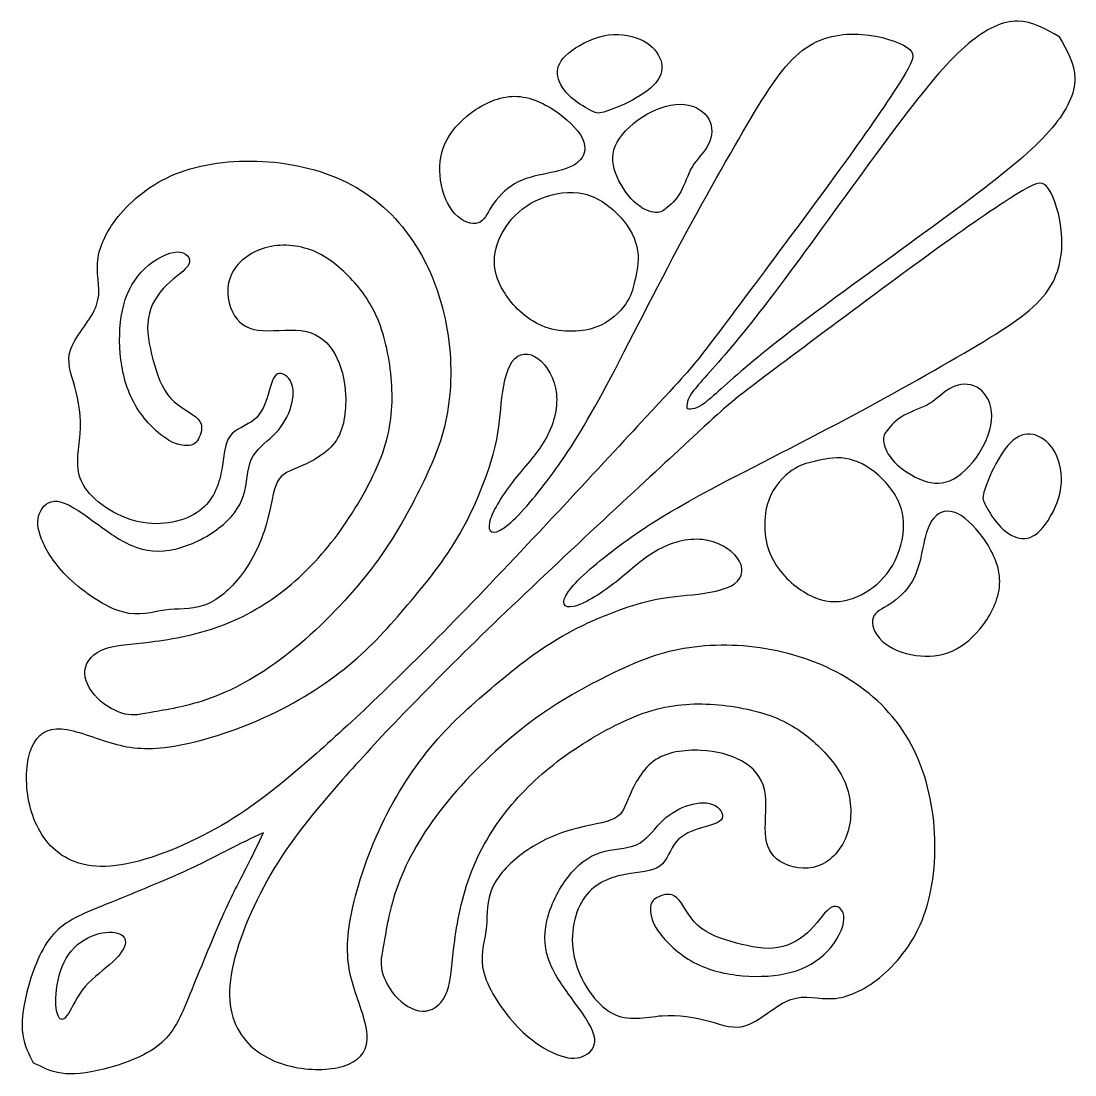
# Model space of a CAD drawing. Header units: millimetres. Extents: x 183 to 445, y 12 to 405.
# Drawn here: x 413.84 to 444.88, y 242.11 to 273.16 of the extents above; entities that cross this region are included whole.
import ezdxf

# ---------------------------------------------------------------- set-up
doc = ezdxf.new("R2010")
doc.units = ezdxf.units.MM
doc.layers.add('Default', color=7, linetype='Continuous')
doc.layers.add('DV1_Layer_1', color=7, linetype='Continuous')

# ---------------------------------------------------------------- blocks, each defined once
blk = doc.blocks.new('SE')
at = {"layer": 'DV1_Layer_1', "color": 7, "linetype": 'Continuous'}
for points, knots in [([(444.417, 272.694), (444.022, 272.92), (443.628, 273.146), (443.191, 273.151), (442.753, 273.156), (442.272, 272.939), (441.738, 272.489), (441.202, 272.038), (440.614, 271.353), (439.808, 270.295), (439.003, 269.237), (437.981, 267.807), (437.098, 266.599), (436.214, 265.391), (435.469, 264.405), (434.88, 263.696), (434.291, 262.987), (433.858, 262.554), (433.647, 262.273), (433.435, 261.992), (433.445, 261.862), (433.454, 261.732)], [0, 0, 0, 0, 0.125, 0.125, 0.125, 0.25, 0.25, 0.25, 0.375, 0.375, 0.375, 0.5, 0.5, 0.5, 0.625, 0.625, 0.625, 0.75, 0.75, 0.75, 1, 1, 1, 1]), ([(433.941, 263.402), (434.354, 263.936), (435.062, 264.886), (435.872, 265.974), (436.683, 267.061), (437.596, 268.288), (438.324, 269.303), (439.051, 270.319), (439.592, 271.125), (439.874, 271.599), (440.157, 272.074), (440.181, 272.218), (439.934, 272.38), (439.688, 272.543), (439.171, 272.723), (438.029, 272.807), (437.404, 272.711), (436.857, 272.296), (436.31, 271.882), (435.841, 271.149), (435.216, 270.091), (434.592, 269.033), (433.81, 267.651), (433.029, 266.172), (432.247, 264.694), (431.466, 263.119), (430.853, 262.001), (430.24, 260.883), (429.795, 260.222), (429.333, 259.615), (428.87, 259.008), (428.389, 258.455), (428.065, 258.227), (427.74, 257.998), (427.572, 258.095), (427.632, 258.383), (427.692, 258.672), (427.98, 259.152), (428.311, 259.579), (428.641, 260.006), (429.014, 260.378), (429.267, 260.811), (429.519, 261.244), (429.651, 261.737), (429.603, 262.182), (429.555, 262.626), (429.327, 263.023), (429.062, 263.215), (428.798, 263.407), (428.197, 263.383), (428.029, 262.35), (427.98, 261.893), (427.932, 261.436), (427.92, 261.039), (427.74, 260.39), (427.56, 259.741), (427.211, 258.84), (426.76, 258.052), (426.31, 257.265), (425.757, 256.592), (425.222, 255.961), (424.687, 255.33), (424.17, 254.741), (423.485, 254.176), (422.8, 253.611), (421.946, 253.07), (421.021, 252.649), (420.095, 252.229), (419.097, 251.928), (418.346, 251.802), (417.595, 251.676), (417.09, 251.724), (416.555, 251.874), (416.02, 252.024), (415.455, 252.277), (415.029, 252.307), (414.602, 252.337), (414.313, 252.145), (414.151, 251.766), (413.989, 251.387), (413.953, 250.822), (414.049, 250.269), (414.145, 249.717), (414.374, 249.176), (415.191, 248.406), (415.78, 248.178), (416.627, 248.28), (417.475, 248.382), (418.581, 248.815), (419.56, 249.362), (420.54, 249.909), (421.393, 250.57), (422.535, 251.58), (423.677, 252.589), (425.108, 253.948), (426.948, 255.848), (428.788, 257.748), (431.037, 260.19), (432.222, 261.47), (433.407, 262.75), (433.527, 262.869), (433.941, 263.402)], [0, 0, 0, 0, 0.027778, 0.027778, 0.027778, 0.055556, 0.055556, 0.055556, 0.083333, 0.083333, 0.083333, 0.111111, 0.111111, 0.111111, 0.138889, 0.138889, 0.166667, 0.166667, 0.166667, 0.194444, 0.194444, 0.194444, 0.222222, 0.222222, 0.222222, 0.25, 0.25, 0.25, 0.277778, 0.277778, 0.277778, 0.305556, 0.305556, 0.305556, 0.333333, 0.333333, 0.333333, 0.361111, 0.361111, 0.361111, 0.388889, 0.388889, 0.388889, 0.416667, 0.416667, 0.416667, 0.444444, 0.444444, 0.444444, 0.472222, 0.5, 0.5, 0.5, 0.527778, 0.527778, 0.527778, 0.555556, 0.555556, 0.555556, 0.583333, 0.583333, 0.583333, 0.611111, 0.611111, 0.611111, 0.638889, 0.638889, 0.638889, 0.666667, 0.666667, 0.666667, 0.694444, 0.694444, 0.694444, 0.722222, 0.722222, 0.722222, 0.75, 0.75, 0.75, 0.777778, 0.777778, 0.777778, 0.805556, 0.805556, 0.833333, 0.833333, 0.833333, 0.861111, 0.861111, 0.861111, 0.888889, 0.888889, 0.888889, 0.916667, 0.916667, 0.916667, 0.944444, 0.944444, 0.944444, 1, 1, 1, 1]), ([(431.004, 270.477), (431.196, 270.531), (431.529, 270.66), (431.842, 270.828), (432.154, 270.996), (432.445, 271.203), (432.592, 271.422), (432.74, 271.642), (432.743, 271.873), (432.646, 272.086), (432.55, 272.299), (432.355, 272.494), (432.064, 272.621), (431.773, 272.747), (431.385, 272.804), (430.993, 272.721), (430.602, 272.638), (430.205, 272.416), (429.961, 272.211), (429.716, 272.005), (429.623, 271.816), (429.638, 271.606), (429.653, 271.395), (429.776, 271.164), (429.972, 270.97), (430.169, 270.777), (430.439, 270.621), (430.6, 270.532), (430.761, 270.444), (430.812, 270.422), (431.004, 270.477)], [0, 0, 0, 0, 0.090909, 0.090909, 0.090909, 0.181818, 0.181818, 0.181818, 0.272727, 0.272727, 0.272727, 0.363636, 0.363636, 0.363636, 0.454545, 0.454545, 0.454545, 0.545455, 0.545455, 0.545455, 0.636364, 0.636364, 0.636364, 0.727273, 0.727273, 0.727273, 0.818182, 0.818182, 0.818182, 1, 1, 1, 1]), ([(444.417, 272.694), (444.643, 272.3), (444.868, 271.906), (444.873, 271.468), (444.878, 271.031), (444.662, 270.55), (444.211, 270.015), (443.76, 269.48), (443.075, 268.891), (442.017, 268.086), (440.959, 267.281), (439.529, 266.259), (438.321, 265.375), (437.113, 264.492), (436.127, 263.747), (435.418, 263.158), (434.709, 262.569), (434.276, 262.136), (433.995, 261.924), (433.714, 261.713), (433.584, 261.723), (433.454, 261.732)], [0, 0, 0, 0, 0.125, 0.125, 0.125, 0.25, 0.25, 0.25, 0.375, 0.375, 0.375, 0.5, 0.5, 0.5, 0.625, 0.625, 0.625, 0.75, 0.75, 0.75, 1, 1, 1, 1]), ([(427.702, 267.706), (427.854, 267.939), (428.088, 268.197), (428.373, 268.363), (428.659, 268.528), (428.995, 268.6), (429.318, 268.667), (429.641, 268.735), (429.95, 268.798), (430.165, 268.944), (430.379, 269.089), (430.499, 269.317), (430.325, 269.864), (430.031, 270.182), (429.657, 270.451), (429.283, 270.72), (428.83, 270.939), (428.375, 270.94), (427.92, 270.942), (427.464, 270.726), (427.102, 270.46), (426.74, 270.194), (426.205, 269.564), (426.139, 268.837), (426.195, 268.466), (426.25, 268.095), (426.394, 267.717), (426.612, 267.481), (426.83, 267.245), (427.121, 267.152), (427.301, 267.209), (427.482, 267.266), (427.551, 267.474), (427.702, 267.706)], [0, 0, 0, 0, 0.076923, 0.076923, 0.076923, 0.153846, 0.153846, 0.153846, 0.230769, 0.230769, 0.230769, 0.307692, 0.307692, 0.384615, 0.384615, 0.384615, 0.461538, 0.461538, 0.461538, 0.538462, 0.538462, 0.538462, 0.615385, 0.692308, 0.692308, 0.692308, 0.769231, 0.769231, 0.769231, 0.846154, 0.846154, 0.846154, 1, 1, 1, 1]), ([(432.818, 267.621), (432.95, 267.72), (433.136, 267.894), (433.265, 268.122), (433.394, 268.35), (433.466, 268.633), (433.61, 268.87), (433.755, 269.107), (433.971, 269.299), (434.086, 269.532), (434.202, 269.765), (434.217, 270.038), (434.094, 270.263), (433.971, 270.489), (433.71, 270.666), (433.376, 270.699), (433.043, 270.732), (432.637, 270.621), (432.267, 270.409), (431.896, 270.197), (431.559, 269.885), (431.394, 269.585), (431.229, 269.284), (431.235, 268.996), (431.346, 268.687), (431.457, 268.377), (431.673, 268.047), (431.888, 267.841), (432.103, 267.636), (432.316, 267.555), (432.462, 267.526), (432.607, 267.498), (432.685, 267.522), (432.818, 267.621)], [0, 0, 0, 0, 0.083333, 0.083333, 0.083333, 0.166667, 0.166667, 0.166667, 0.25, 0.25, 0.25, 0.333333, 0.333333, 0.333333, 0.416667, 0.416667, 0.416667, 0.5, 0.5, 0.5, 0.583333, 0.583333, 0.583333, 0.666667, 0.666667, 0.666667, 0.75, 0.75, 0.75, 0.833333, 0.833333, 0.833333, 1, 1, 1, 1]), ([(417.755, 252.808), (418.179, 252.883), (418.845, 252.985), (419.575, 253.27), (420.305, 253.555), (421.098, 254.024), (421.902, 254.684), (422.707, 255.345), (423.524, 256.198), (424.149, 257.015), (424.773, 257.831), (425.206, 258.612), (425.566, 259.333), (425.926, 260.053), (426.214, 260.714), (426.368, 261.492), (426.521, 262.27), (426.539, 263.164), (426.392, 264.05), (426.244, 264.936), (425.932, 265.813), (425.458, 266.558), (424.983, 267.302), (424.347, 267.915), (423.569, 268.332), (422.791, 268.75), (421.872, 268.972), (420.956, 269.023), (420.04, 269.074), (419.128, 268.954), (418.389, 268.654), (417.65, 268.353), (417.086, 267.873), (416.701, 267.399), (416.317, 266.924), (416.113, 266.456), (416.059, 265.597), (416.209, 265.206), (416.059, 264.786), (415.909, 264.365), (415.459, 263.914), (415.309, 263.52), (415.159, 263.125), (415.309, 262.788), (415.423, 262.379), (415.537, 261.97), (415.616, 261.489), (415.58, 260.995), (415.544, 260.501), (415.393, 259.994), (415.662, 259.508), (415.932, 259.023), (416.623, 258.559), (417.308, 258.408), (417.993, 258.258), (418.671, 258.42), (419.089, 258.729), (419.506, 259.039), (419.662, 259.495), (419.74, 259.909), (419.818, 260.324), (419.818, 260.696), (419.986, 260.924), (420.154, 261.153), (420.491, 261.237), (420.71, 261.42), (420.929, 261.603), (421.031, 261.885), (421.194, 262.432), (421.254, 262.696), (421.386, 262.762), (421.518, 262.828), (421.722, 262.696), (421.806, 262.48), (421.89, 262.264), (421.854, 261.963), (421.752, 261.687), (421.65, 261.411), (421.482, 261.159), (421.257, 260.939), (421.031, 260.72), (420.749, 260.534), (420.617, 260.24), (420.485, 259.945), (420.503, 259.543), (420.389, 259.183), (420.275, 258.822), (420.029, 258.504), (419.665, 258.225), (419.302, 257.946), (418.821, 257.705), (418.371, 257.603), (417.921, 257.501), (417.5, 257.537), (417.098, 257.705), (416.695, 257.874), (416.311, 258.174), (415.933, 258.45), (415.554, 258.726), (415.182, 258.978), (414.909, 259.012), (414.635, 259.045), (414.461, 258.858), (414.38, 258.651), (414.299, 258.444), (414.311, 258.216), (414.44, 257.895), (414.569, 257.573), (414.816, 257.159), (415.254, 256.738), (415.692, 256.318), (416.323, 255.891), (416.824, 255.75), (417.326, 255.609), (417.698, 255.754), (418.074, 255.804), (418.449, 255.856), (418.827, 255.813), (419.197, 255.937), (419.566, 256.06), (419.926, 256.348), (420.242, 256.735), (420.557, 257.123), (420.827, 257.609), (420.995, 258.126), (421.164, 258.642), (421.23, 259.189), (421.347, 259.492), (421.464, 259.795), (421.632, 259.855), (421.965, 259.996), (422.299, 260.138), (422.797, 260.36), (423.076, 260.741), (423.356, 261.123), (423.416, 261.663), (423.395, 262.135), (423.374, 262.606), (423.272, 263.008), (423.085, 263.339), (422.899, 263.669), (422.629, 263.927), (422.242, 264.014), (421.854, 264.101), (421.35, 264.017), (420.962, 264.038), (420.575, 264.059), (420.305, 264.185), (420.125, 264.474), (419.944, 264.762), (419.854, 265.212), (419.992, 265.597), (420.13, 265.981), (420.497, 266.299), (420.941, 266.45), (421.386, 266.6), (421.908, 266.582), (422.362, 266.416), (422.815, 266.251), (423.199, 265.939), (423.539, 265.582), (423.878, 265.225), (424.173, 264.822), (424.383, 264.282), (424.593, 263.741), (424.719, 263.062), (424.755, 262.414), (424.791, 261.765), (424.737, 261.147), (424.488, 260.441), (424.239, 259.735), (423.794, 258.942), (422.863, 257.603), (422.377, 257.057), (421.803, 256.573), (421.23, 256.09), (420.569, 255.669), (419.833, 255.384), (419.098, 255.099), (418.287, 254.949), (417.668, 254.871), (417.05, 254.793), (416.623, 254.787), (416.299, 254.666), (415.975, 254.546), (415.752, 254.312), (415.719, 254.039), (415.686, 253.765), (415.842, 253.453), (416.083, 253.213), (416.323, 252.973), (416.647, 252.805), (416.899, 252.745), (417.152, 252.685), (417.332, 252.732), (417.755, 252.808)], [0, 0, 0, 0, 0.014925, 0.014925, 0.014925, 0.029851, 0.029851, 0.029851, 0.044776, 0.044776, 0.044776, 0.059701, 0.059701, 0.059701, 0.074627, 0.074627, 0.074627, 0.089552, 0.089552, 0.089552, 0.104478, 0.104478, 0.104478, 0.119403, 0.119403, 0.119403, 0.134328, 0.134328, 0.134328, 0.149254, 0.149254, 0.149254, 0.164179, 0.164179, 0.164179, 0.179104, 0.179104, 0.19403, 0.19403, 0.19403, 0.208955, 0.208955, 0.208955, 0.223881, 0.223881, 0.223881, 0.238806, 0.238806, 0.238806, 0.253731, 0.253731, 0.253731, 0.268657, 0.268657, 0.268657, 0.283582, 0.283582, 0.283582, 0.298507, 0.298507, 0.298507, 0.313433, 0.313433, 0.313433, 0.328358, 0.328358, 0.328358, 0.343284, 0.343284, 0.358209, 0.358209, 0.358209, 0.373134, 0.373134, 0.373134, 0.38806, 0.38806, 0.38806, 0.402985, 0.402985, 0.402985, 0.41791, 0.41791, 0.41791, 0.432836, 0.432836, 0.432836, 0.447761, 0.447761, 0.447761, 0.462687, 0.462687, 0.462687, 0.477612, 0.477612, 0.477612, 0.492537, 0.492537, 0.492537, 0.507463, 0.507463, 0.507463, 0.522388, 0.522388, 0.522388, 0.537313, 0.537313, 0.537313, 0.552239, 0.552239, 0.552239, 0.567164, 0.567164, 0.567164, 0.58209, 0.58209, 0.58209, 0.597015, 0.597015, 0.597015, 0.61194, 0.61194, 0.61194, 0.626866, 0.626866, 0.626866, 0.641791, 0.641791, 0.641791, 0.656716, 0.656716, 0.656716, 0.671642, 0.671642, 0.671642, 0.686567, 0.686567, 0.686567, 0.701493, 0.701493, 0.701493, 0.716418, 0.716418, 0.716418, 0.731343, 0.731343, 0.731343, 0.746269, 0.746269, 0.746269, 0.761194, 0.761194, 0.761194, 0.776119, 0.776119, 0.776119, 0.791045, 0.791045, 0.791045, 0.80597, 0.80597, 0.80597, 0.820896, 0.820896, 0.820896, 0.835821, 0.835821, 0.835821, 0.850746, 0.850746, 0.850746, 0.865672, 0.865672, 0.880597, 0.880597, 0.880597, 0.895522, 0.895522, 0.895522, 0.910448, 0.910448, 0.910448, 0.925373, 0.925373, 0.925373, 0.940299, 0.940299, 0.940299, 0.955224, 0.955224, 0.955224, 0.970149, 0.970149, 0.970149, 1, 1, 1, 1]), ([(435.125, 262.218), (435.659, 262.632), (436.608, 263.34), (437.696, 264.15), (438.784, 264.961), (440.01, 265.874), (441.025, 266.602), (442.041, 267.329), (442.847, 267.87), (443.321, 268.152), (443.796, 268.435), (443.94, 268.459), (444.103, 268.212), (444.265, 267.966), (444.445, 267.449), (444.529, 266.307), (444.433, 265.682), (444.019, 265.135), (443.604, 264.588), (442.871, 264.119), (441.813, 263.494), (440.755, 262.869), (439.373, 262.088), (437.894, 261.307), (436.416, 260.525), (434.841, 259.744), (433.723, 259.131), (432.605, 258.518), (431.944, 258.073), (431.337, 257.611), (430.73, 257.148), (430.177, 256.667), (429.949, 256.342), (429.721, 256.018), (429.817, 255.849), (430.394, 255.97), (430.875, 256.258), (431.301, 256.589), (431.728, 256.919), (432.101, 257.292), (432.533, 257.544), (432.966, 257.797), (433.459, 257.929), (433.904, 257.881), (434.348, 257.833), (434.745, 257.604), (434.937, 257.34), (435.13, 257.076), (435.118, 256.775), (434.853, 256.583), (434.589, 256.39), (434.072, 256.306), (433.615, 256.258), (433.158, 256.21), (432.762, 256.198), (432.112, 256.018), (431.463, 255.837), (430.562, 255.489), (429.775, 255.038), (428.988, 254.587), (428.314, 254.035), (427.683, 253.5), (427.052, 252.965), (426.463, 252.448), (425.333, 251.077), (424.792, 250.224), (424.372, 249.298), (423.951, 248.373), (423.65, 247.375), (423.524, 246.624), (423.398, 245.873), (423.446, 245.368), (423.596, 244.833), (423.747, 244.298), (423.999, 243.733), (424.029, 243.307), (424.059, 242.88), (423.867, 242.591), (423.488, 242.429), (423.11, 242.267), (422.545, 242.231), (421.992, 242.327), (421.439, 242.423), (420.898, 242.651), (420.513, 243.06), (420.129, 243.469), (419.9, 244.058), (420.002, 244.905), (420.105, 245.752), (420.537, 246.858), (421.631, 248.818), (422.292, 249.671), (423.302, 250.813), (424.312, 251.955), (425.67, 253.385), (427.57, 255.225), (429.47, 257.066), (431.912, 259.315), (433.192, 260.5), (434.473, 261.685), (434.591, 261.805), (435.125, 262.218)], [0, 0, 0, 0, 0.027778, 0.027778, 0.027778, 0.055556, 0.055556, 0.055556, 0.083333, 0.083333, 0.083333, 0.111111, 0.111111, 0.111111, 0.138889, 0.138889, 0.166667, 0.166667, 0.166667, 0.194444, 0.194444, 0.194444, 0.222222, 0.222222, 0.222222, 0.25, 0.25, 0.25, 0.277778, 0.277778, 0.277778, 0.305556, 0.305556, 0.305556, 0.333333, 0.333333, 0.361111, 0.361111, 0.361111, 0.388889, 0.388889, 0.388889, 0.416667, 0.416667, 0.416667, 0.444444, 0.444444, 0.444444, 0.472222, 0.472222, 0.472222, 0.5, 0.5, 0.5, 0.527778, 0.527778, 0.527778, 0.555556, 0.555556, 0.555556, 0.583333, 0.583333, 0.583333, 0.611111, 0.611111, 0.638889, 0.638889, 0.638889, 0.666667, 0.666667, 0.666667, 0.694444, 0.694444, 0.694444, 0.722222, 0.722222, 0.722222, 0.75, 0.75, 0.75, 0.777778, 0.777778, 0.777778, 0.805556, 0.805556, 0.805556, 0.833333, 0.833333, 0.833333, 0.861111, 0.861111, 0.888889, 0.888889, 0.888889, 0.916667, 0.916667, 0.916667, 0.944444, 0.944444, 0.944444, 1, 1, 1, 1]), ([(431.909, 265.487), (431.968, 265.735), (432.046, 266.059), (431.998, 266.39), (431.95, 266.72), (431.776, 267.056), (431.226, 267.678), (430.851, 267.963), (430.424, 268.065), (429.998, 268.167), (429.52, 268.086), (429.13, 267.924), (428.74, 267.762), (428.436, 267.519), (428.207, 267.217), (427.977, 266.915), (427.821, 266.555), (427.786, 266.208), (427.752, 265.861), (427.839, 265.528), (428.073, 265.159), (428.307, 264.789), (428.689, 264.384), (429.184, 264.18), (429.68, 263.975), (430.289, 263.972), (430.74, 264.126), (431.19, 264.279), (431.481, 264.588), (431.647, 264.828), (431.812, 265.068), (431.851, 265.239), (431.909, 265.487)], [0, 0, 0, 0, 0.083333, 0.083333, 0.083333, 0.166667, 0.166667, 0.25, 0.25, 0.25, 0.333333, 0.333333, 0.333333, 0.416667, 0.416667, 0.416667, 0.5, 0.5, 0.5, 0.583333, 0.583333, 0.583333, 0.666667, 0.666667, 0.666667, 0.75, 0.75, 0.75, 0.833333, 0.833333, 0.833333, 1, 1, 1, 1]), ([(419.086, 260.901), (419.152, 261.045), (419.216, 261.256), (419.055, 261.433), (418.895, 261.61), (418.51, 261.754), (418.245, 262.042), (417.981, 262.33), (417.836, 262.762), (417.722, 263.188), (417.608, 263.615), (417.524, 264.035), (417.586, 264.412), (417.648, 264.788), (417.856, 265.12), (418.117, 265.376), (418.379, 265.631), (418.693, 265.809), (418.775, 265.991), (418.857, 266.173), (418.707, 266.359), (418.437, 266.354), (418.167, 266.347), (417.776, 266.149), (417.478, 265.869), (417.181, 265.588), (416.976, 265.225), (416.859, 264.793), (416.743, 264.361), (416.716, 263.862), (416.758, 263.365), (416.801, 262.868), (416.913, 262.374), (417.153, 261.931), (417.392, 261.489), (417.758, 261.099), (418.068, 260.885), (418.377, 260.672), (418.629, 260.636), (418.79, 260.657), (418.951, 260.678), (419.02, 260.756), (419.086, 260.901)], [0, 0, 0, 0, 0.066667, 0.066667, 0.066667, 0.133333, 0.133333, 0.133333, 0.2, 0.2, 0.2, 0.266667, 0.266667, 0.266667, 0.333333, 0.333333, 0.333333, 0.4, 0.4, 0.4, 0.466667, 0.466667, 0.466667, 0.533333, 0.533333, 0.533333, 0.6, 0.6, 0.6, 0.666667, 0.666667, 0.666667, 0.733333, 0.733333, 0.733333, 0.8, 0.8, 0.8, 0.866667, 0.866667, 0.866667, 1, 1, 1, 1]), ([(439.343, 261.096), (439.442, 261.228), (439.616, 261.414), (440.073, 261.672), (440.355, 261.744), (440.592, 261.888), (440.829, 262.032), (441.021, 262.249), (441.254, 262.364), (441.487, 262.48), (441.76, 262.495), (441.985, 262.372), (442.211, 262.249), (442.565, 261.726), (442.343, 260.915), (442.131, 260.545), (441.919, 260.174), (441.607, 259.837), (441.307, 259.672), (441.006, 259.507), (440.718, 259.513), (440.409, 259.624), (440.1, 259.735), (439.769, 259.951), (439.564, 260.166), (439.358, 260.381), (439.277, 260.594), (439.248, 260.74), (439.22, 260.885), (439.244, 260.963), (439.343, 261.096)], [0, 0, 0, 0, 0.083333, 0.083333, 0.166667, 0.166667, 0.166667, 0.25, 0.25, 0.25, 0.333333, 0.333333, 0.333333, 0.416667, 0.5, 0.5, 0.5, 0.583333, 0.583333, 0.583333, 0.666667, 0.666667, 0.666667, 0.75, 0.75, 0.75, 0.833333, 0.833333, 0.833333, 1, 1, 1, 1]), ([(442.199, 259.282), (442.253, 259.474), (442.382, 259.807), (442.55, 260.119), (442.718, 260.432), (442.925, 260.723), (443.364, 261.017), (443.595, 261.021), (443.808, 260.924), (444.021, 260.828), (444.217, 260.633), (444.343, 260.342), (444.469, 260.05), (444.526, 259.663), (444.443, 259.271), (444.361, 258.879), (444.138, 258.483), (443.727, 257.994), (443.538, 257.901), (443.118, 257.931), (442.886, 258.054), (442.693, 258.25), (442.499, 258.447), (442.343, 258.717), (442.254, 258.878), (442.166, 259.039), (442.145, 259.09), (442.199, 259.282)], [0, 0, 0, 0, 0.090909, 0.090909, 0.090909, 0.181818, 0.181818, 0.272727, 0.272727, 0.272727, 0.363636, 0.363636, 0.363636, 0.454545, 0.454545, 0.454545, 0.545455, 0.545455, 0.636364, 0.636364, 0.727273, 0.727273, 0.727273, 0.818182, 0.818182, 0.818182, 1, 1, 1, 1]), ([(437.209, 260.187), (437.457, 260.246), (437.781, 260.324), (438.112, 260.276), (438.442, 260.228), (438.778, 260.053), (439.089, 259.779), (439.4, 259.504), (439.685, 259.129), (439.787, 258.702), (439.889, 258.276), (439.808, 257.798), (439.646, 257.408), (439.484, 257.018), (439.241, 256.714), (438.939, 256.485), (438.637, 256.255), (438.277, 256.099), (437.93, 256.064), (437.583, 256.03), (437.25, 256.117), (436.881, 256.351), (436.511, 256.585), (436.106, 256.967), (435.697, 257.958), (435.694, 258.567), (435.848, 259.018), (436.001, 259.468), (436.31, 259.759), (436.55, 259.924), (436.791, 260.09), (436.962, 260.128), (437.209, 260.187)], [0, 0, 0, 0, 0.083333, 0.083333, 0.083333, 0.166667, 0.166667, 0.166667, 0.25, 0.25, 0.25, 0.333333, 0.333333, 0.333333, 0.416667, 0.416667, 0.416667, 0.5, 0.5, 0.5, 0.583333, 0.583333, 0.583333, 0.666667, 0.666667, 0.75, 0.75, 0.75, 0.833333, 0.833333, 0.833333, 1, 1, 1, 1]), ([(439.429, 255.98), (439.661, 256.132), (439.919, 256.366), (440.085, 256.651), (440.25, 256.936), (440.322, 257.273), (440.389, 257.596), (440.457, 257.919), (440.52, 258.228), (440.666, 258.442), (440.811, 258.657), (441.039, 258.777), (441.313, 258.69), (441.586, 258.603), (441.904, 258.309), (442.173, 257.935), (442.442, 257.561), (442.661, 257.108), (442.663, 256.653), (442.664, 256.198), (442.448, 255.741), (442.182, 255.38), (441.916, 255.018), (441.601, 254.75), (441.262, 254.6), (440.922, 254.45), (440.559, 254.417), (440.188, 254.473), (439.817, 254.528), (439.439, 254.672), (439.203, 254.89), (438.967, 255.108), (438.874, 255.399), (438.931, 255.579), (438.988, 255.759), (439.196, 255.829), (439.429, 255.98)], [0, 0, 0, 0, 0.076923, 0.076923, 0.076923, 0.153846, 0.153846, 0.153846, 0.230769, 0.230769, 0.230769, 0.307692, 0.307692, 0.307692, 0.384615, 0.384615, 0.384615, 0.461538, 0.461538, 0.461538, 0.538462, 0.538462, 0.538462, 0.615385, 0.615385, 0.615385, 0.692308, 0.692308, 0.692308, 0.769231, 0.769231, 0.769231, 0.846154, 0.846154, 0.846154, 1, 1, 1, 1]), ([(424.53, 246.033), (424.605, 246.457), (424.707, 247.123), (425.278, 248.583), (425.746, 249.375), (426.406, 250.18), (427.067, 250.985), (427.92, 251.802), (428.737, 252.426), (429.554, 253.051), (430.334, 253.483), (431.055, 253.844), (431.776, 254.204), (433.097, 254.781), (434.887, 254.817), (435.773, 254.669), (436.658, 254.522), (437.535, 254.21), (438.28, 253.735), (439.024, 253.261), (439.637, 252.624), (440.055, 251.847), (440.472, 251.069), (440.694, 250.15), (440.745, 249.234), (440.796, 248.318), (440.676, 247.405), (440.376, 246.667), (440.076, 245.928), (439.595, 245.364), (439.121, 244.979), (438.646, 244.595), (438.178, 244.391), (437.748, 244.363), (437.319, 244.337), (436.929, 244.487), (436.508, 244.337), (436.087, 244.187), (435.636, 243.737), (435.242, 243.587), (434.847, 243.437), (434.51, 243.586), (434.101, 243.701), (433.692, 243.815), (433.211, 243.894), (432.717, 243.858), (432.223, 243.822), (431.716, 243.67), (431.23, 243.94), (430.745, 244.21), (430.281, 244.901), (430.131, 245.586), (429.98, 246.27), (430.142, 246.949), (430.451, 247.366), (430.761, 247.784), (431.217, 247.94), (431.632, 248.018), (432.046, 248.096), (432.418, 248.096), (432.875, 248.432), (432.959, 248.769), (433.142, 248.988), (433.325, 249.207), (433.608, 249.309), (433.881, 249.39), (434.154, 249.471), (434.418, 249.531), (434.484, 249.664), (434.55, 249.796), (434.418, 250), (434.202, 250.084), (433.986, 250.168), (433.686, 250.132), (433.133, 249.928), (432.881, 249.76), (432.661, 249.534), (432.442, 249.309), (432.256, 249.027), (431.962, 248.895), (431.668, 248.763), (431.265, 248.781), (430.905, 248.667), (430.545, 248.553), (430.226, 248.306), (429.668, 247.58), (429.427, 247.099), (429.325, 246.649), (429.223, 246.198), (429.259, 245.778), (429.427, 245.376), (429.596, 244.973), (429.896, 244.589), (430.172, 244.21), (430.449, 243.832), (430.701, 243.46), (430.734, 243.186), (430.767, 242.913), (430.581, 242.739), (430.373, 242.658), (430.166, 242.577), (429.938, 242.589), (429.617, 242.718), (429.295, 242.847), (428.881, 243.093), (428.461, 243.532), (428.04, 243.97), (427.614, 244.601), (427.473, 245.102), (427.332, 245.604), (427.476, 245.976), (427.527, 246.351), (427.578, 246.727), (427.536, 247.105), (427.659, 247.475), (427.782, 247.844), (428.07, 248.204), (428.458, 248.52), (428.845, 248.835), (429.331, 249.105), (429.848, 249.273), (430.364, 249.441), (430.911, 249.507), (431.214, 249.625), (431.517, 249.742), (431.578, 249.91), (431.719, 250.243), (431.86, 250.576), (432.082, 251.075), (432.463, 251.354), (432.845, 251.634), (433.385, 251.694), (433.857, 251.673), (434.328, 251.652), (434.73, 251.549), (435.061, 251.363), (435.391, 251.177), (435.649, 250.907), (435.824, 250.132), (435.739, 249.628), (435.761, 249.24), (435.782, 248.853), (435.907, 248.583), (436.196, 248.402), (436.484, 248.222), (436.935, 248.132), (437.319, 248.27), (437.703, 248.408), (438.022, 248.775), (438.172, 249.219), (438.322, 249.664), (438.304, 250.186), (438.139, 250.64), (437.974, 251.093), (437.661, 251.477), (437.304, 251.817), (436.947, 252.156), (436.544, 252.45), (435.463, 252.871), (434.785, 252.997), (434.136, 253.033), (433.487, 253.069), (432.869, 253.015), (432.163, 252.766), (431.457, 252.516), (430.665, 252.072), (429.995, 251.607), (429.325, 251.141), (428.779, 250.655), (427.812, 249.507), (427.391, 248.847), (427.106, 248.111), (426.821, 247.375), (426.671, 246.565), (426.515, 245.328), (426.509, 244.901), (426.389, 244.577), (426.268, 244.252), (426.034, 244.03), (425.761, 243.997), (425.488, 243.964), (425.175, 244.12), (424.935, 244.361), (424.695, 244.601), (424.527, 244.925), (424.467, 245.177), (424.407, 245.43), (424.455, 245.61), (424.53, 246.033)], [0, 0, 0, 0, 0.014925, 0.014925, 0.029851, 0.029851, 0.029851, 0.044776, 0.044776, 0.044776, 0.059701, 0.059701, 0.059701, 0.074627, 0.089552, 0.089552, 0.089552, 0.104478, 0.104478, 0.104478, 0.119403, 0.119403, 0.119403, 0.134328, 0.134328, 0.134328, 0.149254, 0.149254, 0.149254, 0.164179, 0.164179, 0.164179, 0.179104, 0.179104, 0.179104, 0.19403, 0.19403, 0.19403, 0.208955, 0.208955, 0.208955, 0.223881, 0.223881, 0.223881, 0.238806, 0.238806, 0.238806, 0.253731, 0.253731, 0.253731, 0.268657, 0.268657, 0.268657, 0.283582, 0.283582, 0.283582, 0.298507, 0.298507, 0.298507, 0.313433, 0.313433, 0.328358, 0.328358, 0.328358, 0.343284, 0.343284, 0.343284, 0.358209, 0.358209, 0.358209, 0.373134, 0.373134, 0.373134, 0.38806, 0.38806, 0.402985, 0.402985, 0.402985, 0.41791, 0.41791, 0.41791, 0.432836, 0.432836, 0.432836, 0.447761, 0.447761, 0.462687, 0.462687, 0.462687, 0.477612, 0.477612, 0.477612, 0.492537, 0.492537, 0.492537, 0.507463, 0.507463, 0.507463, 0.522388, 0.522388, 0.522388, 0.537313, 0.537313, 0.537313, 0.552239, 0.552239, 0.552239, 0.567164, 0.567164, 0.567164, 0.58209, 0.58209, 0.58209, 0.597015, 0.597015, 0.597015, 0.61194, 0.61194, 0.61194, 0.626866, 0.626866, 0.626866, 0.641791, 0.641791, 0.641791, 0.656716, 0.656716, 0.656716, 0.671642, 0.671642, 0.671642, 0.686567, 0.686567, 0.686567, 0.701493, 0.701493, 0.701493, 0.716418, 0.716418, 0.731343, 0.731343, 0.731343, 0.746269, 0.746269, 0.746269, 0.761194, 0.761194, 0.761194, 0.776119, 0.776119, 0.776119, 0.791045, 0.791045, 0.791045, 0.80597, 0.80597, 0.80597, 0.820896, 0.820896, 0.835821, 0.835821, 0.835821, 0.850746, 0.850746, 0.850746, 0.865672, 0.865672, 0.865672, 0.880597, 0.880597, 0.895522, 0.895522, 0.895522, 0.910448, 0.910448, 0.925373, 0.925373, 0.925373, 0.940299, 0.940299, 0.940299, 0.955224, 0.955224, 0.955224, 0.970149, 0.970149, 0.970149, 1, 1, 1, 1]), ([(420.971, 249.249), (420.629, 249.087), (420.287, 248.925), (419.917, 248.736), (419.548, 248.547), (419.152, 248.33), (418.491, 248.036), (417.83, 247.742), (416.905, 247.369), (415.524, 246.805), (415.068, 246.613), (414.723, 246.183), (414.377, 245.754), (414.143, 245.087), (414.008, 244.556), (413.873, 244.024), (413.837, 243.628), (413.885, 243.304), (413.933, 242.979), (414.065, 242.727), (414.197, 242.475)], [0, 0, 0, 0, 0.125, 0.125, 0.125, 0.25, 0.25, 0.25, 0.375, 0.375, 0.5, 0.5, 0.5, 0.625, 0.625, 0.625, 0.75, 0.75, 0.75, 1, 1, 1, 1]), ([(420.971, 249.249), (420.809, 248.907), (420.647, 248.565), (420.458, 248.195), (420.269, 247.826), (420.052, 247.429), (419.758, 246.769), (419.464, 246.108), (419.092, 245.183), (418.809, 244.493), (418.527, 243.802), (418.335, 243.346), (417.476, 242.655), (416.809, 242.421), (416.278, 242.286), (415.746, 242.151), (415.35, 242.114), (415.026, 242.163), (414.702, 242.211), (414.449, 242.343), (414.197, 242.475)], [0, 0, 0, 0, 0.125, 0.125, 0.125, 0.25, 0.25, 0.25, 0.375, 0.375, 0.375, 0.5, 0.5, 0.625, 0.625, 0.625, 0.75, 0.75, 0.75, 1, 1, 1, 1]), ([(432.623, 247.364), (432.767, 247.43), (432.978, 247.494), (433.155, 247.333), (433.333, 247.173), (433.476, 246.787), (433.764, 246.523), (434.052, 246.258), (434.484, 246.114), (435.337, 245.886), (435.757, 245.802), (436.134, 245.864), (436.51, 245.926), (436.843, 246.134), (437.098, 246.395), (437.353, 246.657), (437.531, 246.971), (437.713, 247.053), (437.895, 247.135), (438.082, 246.985), (438.076, 246.715), (438.07, 246.445), (437.871, 246.054), (437.591, 245.756), (437.31, 245.459), (436.947, 245.253), (436.515, 245.137), (436.083, 245.021), (435.584, 244.994), (435.087, 245.036), (434.59, 245.079), (434.096, 245.191), (433.653, 245.43), (433.211, 245.67), (432.821, 246.036), (432.607, 246.345), (432.394, 246.655), (432.358, 246.907), (432.379, 247.068), (432.4, 247.228), (432.478, 247.297), (432.623, 247.364)], [0, 0, 0, 0, 0.066667, 0.066667, 0.066667, 0.133333, 0.133333, 0.133333, 0.2, 0.2, 0.266667, 0.266667, 0.266667, 0.333333, 0.333333, 0.333333, 0.4, 0.4, 0.4, 0.466667, 0.466667, 0.466667, 0.533333, 0.533333, 0.533333, 0.6, 0.6, 0.6, 0.666667, 0.666667, 0.666667, 0.733333, 0.733333, 0.733333, 0.8, 0.8, 0.8, 0.866667, 0.866667, 0.866667, 1, 1, 1, 1]), ([(415.23, 243.922), (415.344, 244.102), (415.482, 244.433), (415.722, 244.715), (415.963, 244.997), (416.305, 245.232), (416.539, 245.448), (416.773, 245.664), (416.899, 245.862), (416.908, 246.015), (416.917, 246.168), (416.809, 246.276), (416.602, 246.31), (416.395, 246.343), (416.089, 246.3), (415.806, 246.156), (415.524, 246.012), (415.266, 245.766), (415.104, 245.436), (414.942, 245.105), (414.876, 244.691), (414.864, 244.385), (414.852, 244.078), (414.894, 243.88), (414.96, 243.796), (415.026, 243.712), (415.116, 243.742), (415.23, 243.922)], [0, 0, 0, 0, 0.1, 0.1, 0.1, 0.2, 0.2, 0.2, 0.3, 0.3, 0.3, 0.4, 0.4, 0.4, 0.5, 0.5, 0.5, 0.6, 0.6, 0.6, 0.7, 0.7, 0.7, 0.8, 0.8, 0.8, 1, 1, 1, 1])]:
    blk.add_open_spline(points, degree=3, knots=knots, dxfattribs=at)

msp = doc.modelspace()

# ---------------------------------------------------------------- block references
at = {"layer": 'Default'}
msp.add_blockref('SE', (0, 0), dxfattribs=at)

doc.saveas('drawing.dxf')
